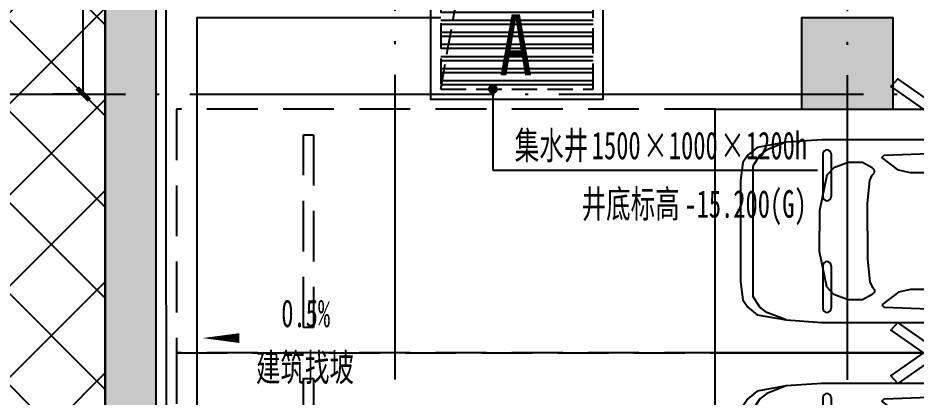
# Model space of a CAD drawing. Header units: millimetres. Extents: x 12325263 to 13848842, y -1463133 to 573208.
# Drawn here: x 12509618 to 12518453, y -1357971 to -1354237 of the extents above; entities that cross this region are included whole.
import ezdxf

# ---------------------------------------------------------------- set-up
doc = ezdxf.new("R2010")
doc.units = ezdxf.units.MM
doc.header["$LTSCALE"] = 1000
for name, pattern in [('DASH', [0.35, 0.25, -0.1]), ('DASHED2', [0.375, 0.25, -0.125]), ('DOTE', [2.4200000000000004, 2, -0.2, 0.02, -0.2]), ('地下室负三层平面图$0$-3F平面$0$$AUDIT_BAD_LTYPE2', [0])]:
    doc.linetypes.add(name, pattern=pattern)
for name, color, linetype in [('A-ANNO-DIMS', 83, 'Continuous'), ('A-WALL', 5, 'Continuous'), ('A-WALL-PATT', 8, 'Continuous'), ('AXIS', 3, 'Continuous'), ('DOTE', 16, 'DOTE'), ('G-合 -3F地下室墙柱$0$COLUMN', 6, 'Continuous'), ('J-集水井', 40, 'Continuous'), ('PUB_HATCH', 8, 'Continuous'), ('PUB_TEXT', 7, 'Continuous'), ('水沟+分水线', 133, 'Continuous'), ('酒店机动车位', 153, 'Continuous')]:
    doc.layers.add(name, color=color, linetype=linetype)
doc.styles.add('-黑体', font='simhei.ttf')
doc.styles.add('_TCH_DIM_T3', font='SIMPLEX.shx', dxfattribs={"width": 0.7058823529411765, "bigfont": 'GBCBIG.shx'})
doc.styles.add('YQ_DIM', font='SUPEROS.SHX', dxfattribs={"width": 0.8, "bigfont": 'HZDX.SHX'})
doc.styles.add('宋体', font='', dxfattribs={"width": 0.65})
doc.styles.add('黑体', font='simhei.ttf', dxfattribs={"width": 0.7})
doc.styles.get('宋体').set_extended_font_data('SimSun')
doc.dimstyles.new('_TCH_ARCH&&120', dxfattribs={"dimtxt": 306, "dimasz": 120, "dimexe": 300, "dimexo": 360, "dimgap": 147, "dimtad": 1, "dimdec": 0, "dimzin": 0, "dimdsep": 46, "dimtxsty": '_TCH_DIM_T3', "dimblk": 'ARCHTICK', "dimcen": 0.09, "dimclrt": 7, "dimazin": 2, "dimtfac": 1, "dimtdec": 0, "dimtix": 1, "dimtmove": 2, "dimatfit": 3, "dimfxl": 1, "dimfxlon": 1, "dimtolj": 1, "dimtzin": 0, "dimarcsym": 0})
doc.dimstyles.new('yq150', dxfattribs={"dimscale": 150, "dimtxt": 3, "dimasz": 1, "dimexe": 1.5, "dimexo": 2, "dimgap": 0.5, "dimtad": 1, "dimdec": 0, "dimdsep": 46, "dimtxsty": 'YQ_DIM', "dimblk": 'adgshgYQTICK', "dimcen": 0, "dimclrd": 256, "dimclre": 256, "dimclrt": 7, "dimadec": 1, "dimazin": 2, "dimtfac": 1, "dimtdec": 0, "dimtix": 1, "dimtmove": 2, "dimatfit": 2, "dimfxl": 1, "dimtolj": 1, "dimtzin": 0, "dimarcsym": 0})

# ---------------------------------------------------------------- blocks, each defined once
blk = doc.blocks.new('asdfsafd')
at = {"layer": 'PUB_HATCH'}
blk.add_hatch(color=256, dxfattribs=at).paths.add_polyline_path([(-69031.69874894805, 37303.18738701926), (-68531.69874894805, 37802.65989663824), (-68531.69874894807, 92192.00266491904), (-69031.69874894805, 92034.1553018583)])
at = {"layer": 'A-WALL'}
for p, q in [((-68531.69874894805, 37802.65989663824), (-68531.69874894807, 92192.00266491904)), ((-69031.69874894805, 37303.18738701926), (-69031.69874894805, 92034.1553018583))]:
    blk.add_line(p, q, dxfattribs=at)
blk = doc.blocks.new('adgshgYQTICK')
blk.add_line((-1, 1.110223024625157e-16), (1, 1.110223024625157e-16))
at = {"const_width": 0.4}
blk.add_lwpolyline([(0.5303300858899105, 0.5303300858899106), (-0.5303300858899106, -0.5303300858899105)], dxfattribs=at)
blk = doc.blocks.new('*D1280')
at = {"layer": 'AXIS', "lineweight": -2, "transparency": 16777216}
for p, q in [((112030.3979174611, 75721.50719012917), (109641.9365768245, 75302.12978831056)), ((110529.3620621388, 71549.05091846496), (109889.4872625533, 75193.30121671653)), ((112722.1544575621, 71781.77713791621), (110333.6931169256, 71362.3997360976))]:
    blk.add_line(p, q, dxfattribs=at)
at = {"layer": 'Defpoints', "color": 0, "transparency": 16777216}
for p in [(112325.8776714224, 75773.38893064471, -1.23021611475071e-06), (109863.5463922956, 75341.04109369722), (113017.6342115235, 71833.65887843176, -1.230319024205094e-06)]:
    blk.add_point(p, dxfattribs=at)
at = {"layer": 'AXIS', "lineweight": -2, "transparency": 16777216, "xscale": 150, "yscale": 150, "zscale": 150}
for p, rotation in [((109863.5463922956, 75341.04109369722), 99.95875075685646), ((110555.3029323966, 71401.31104148427), 279.9587507568565)]:
    blk.add_blockref('adgshgYQTICK', p, dxfattribs=dict(at, rotation=rotation))
at = {"layer": 'AXIS', "color": 7, "transparency": 16777216, "insert": (110504.9044163075, 73423.0578081063), "char_height": 450, "attachment_point": 5, "rotation": 279.9587507568565, "style": 'YQ_DIM'}
blk.add_mtext('\\A1;4000', dxfattribs=at)
blk = doc.blocks.new('A$C18591698')
at = {"linetype": 'DASHED2', "ltscale": 2}
for points in [[(0.02286618575453758, 2400.006429706002), (0.02286618575453758, 0.006429706001654267), (5300.022866185755, 0.006429706001654267), (5300.022866185755, 2400.006429706002)], [(1250.022866185755, 2150.006429706002), (1350.022866185755, 2150.006429706002), (1350.022866185755, 250.0064297060017), (1250.022866185755, 250.0064297060017)]]:
    blk.add_lwpolyline(points, close=True, dxfattribs=at)
blk = doc.blocks.new('A$C0F4A4D7E')
at = {"layer": 'J-集水井', "linetype": 'DASH'}
h = blk.add_hatch(dxfattribs=at)
h.set_pattern_fill('ANSI32', color=98, scale=25, angle=494.9999999990569, style=0)
h.set_pattern_definition([(179.9999999990568, (200.0015206933022, -200.0001142024994), (-1.959818973773508e-09, -119.0625), []), (179.9999999990568, (160.3140033483505, -160.3125967979431), (-1.959818973773508e-09, -119.0625), [])])
edge = h.paths.add_edge_path()
edge.add_line((0.0007604360580444336, 2.384185791015625e-07), (1499.999239683151, 2.384185791015625e-07))
edge.add_line((1499.999239683151, -1.192092895507812e-07), (1500.000000119209, 999.999885559082))
edge.add_line((1500, 999.999885559082), (0.001520633697509766, 999.9998856782913))
edge.add_line((0.001520752906799316, 999.9998859167099), (0.0007604360580444336, 1.192092895507812e-07))
at = {"layer": 'J-集水井', "color": 251, "linetype": 'Continuous'}
blk.add_lwpolyline([(1600.000000143424, 1099.999999872874), (-99.99999985098839, 1100.000000007916), (-100.0000002086163, -99.99999987287447), (1599.999999856576, -100.0000000079162)], close=True, dxfattribs=at)
at = {"layer": 'J-集水井', "linetype": 'DASH'}
blk.add_lwpolyline([(1500.000000119209, 999.9999998807907), (1.192092895507812e-07, 1000), (-1.788139343261719e-07, 1.192092895507812e-07), (1499.999999880791, 0)], close=True, dxfattribs=at)
blk.add_lwpolyline([(-1.788139343261719e-07, 1.192092895507812e-07), (151.355367064476, 847.2046052217484), (1500.000000119209, 999.9999998807907)], dxfattribs=at)
at = {"layer": 'J-集水井', "color": 7, "style": '-黑体', "width": 0.8}
blk.add_text('A', height=599.9999999999999, rotation=3.28932562657762e-06, dxfattribs=at).set_placement((575.4382190704346, 136.1278800964355))
blk = doc.blocks.new('asdfsfsdf')
at = {"color": 253, "linetype": '地下室负三层平面图$0$-3F平面$0$$AUDIT_BAD_LTYPE2', "transparency": 33554559, "extrusion": (0.0004477907748714072, 3.529959095306893e-16, 0.999999899741706)}
for p, q in [((-499.9999510645866, -141.1764707579277, 0.2238953878532797), (-724.9999280292541, -211.764705659356, 0.3246483119859617)), ((-168.7499837987125, -110.000000001397, 0.07556469346370548), (-499.9999510645866, -141.1764707579277, 0.2238953878532797)), ((168.7499823644757, -109.9999999995343, -0.07556469305539444), (-168.7499837987125, -110.000000001397, 0.07556469346370548)), ((168.7499823644757, -109.9999999995343, -0.07556469305539444), (499.999950107187, -141.1764707579277, -0.2238953876585836)), ((499.999950107187, -141.1764707579277, -0.2238953876585836), (724.9999261181802, -211.7647058977745, -0.3246483115967724)), ((-724.9999280292541, -211.764705659356, 0.3246483119859617), (-824.9999170508236, -329.4117646231316, 0.3694273889297957)), ((-349.9999665804207, -258.8235292448662, 0.1567267717199455), (-574.9999421145767, -1317.647058726754, 0.2574796953287081)), ((349.9999641925097, -258.8235292430036, -0.1567267711171998), (574.9999411571771, -1317.647058724891, -0.2574796952492556)), ((724.9999261181802, -211.7647058977745, -0.3246483115967724), (824.9999175239354, -329.4117646231316, -0.3694273894917245)), ((-824.9999170508236, -329.4117646231316, 0.3694273889297957), (-874.99991251342, -447.0588235869072, 0.3918169277702976)), ((824.9999175239354, -329.4117646231316, -0.3694273894917245), (874.9999125096947, -447.0588235869072, -0.3918169281189517)), ((-574.9999425914139, -1411.764705897775, 0.2574796953093296), (-674.9999320898205, -1458.823529244866, 0.3022587728158986)), ((-274.9999726694077, -1364.705882550683, 0.1231424633135522), (-574.9999425914139, -1411.764705897775, 0.2574796953093296)), ((2.365559339523315e-07, -1341.176470519509), (-274.9999726694077, -1364.705882550683, 0.1231424633135522)), ((2.365559339523315e-07, -1341.176470519509), (274.9999717120081, -1364.705882312264, -0.1231424628849248)), ((274.9999717120081, -1364.705882312264, -0.1231424628849248), (574.9999416340142, -1411.764705897775, -0.2574796953464441)), ((574.9999416340142, -1411.764705897775, -0.2574796953464441), (674.9999316073954, -1458.823529481422, -0.3022587727170486)), ((-674.9999320898205, -1458.823529244866, 0.3022587728158986), (-749.9999260008335, -1552.941176654305, 0.3358430815717435)), ((674.9999316073954, -1458.823529481422, -0.3022587727170486), (749.9999240897596, -1552.941176414024, -0.3358430809488905)), ((-749.9999260008335, -1552.941176654305, 0.3358430815717435), (-524.9999480806291, -1952.941176654305, 0.2350901571286059)), ((749.9999240897596, -1552.941176414024, -0.3358430809488905), (524.9999452158809, -1952.941176415887, -0.2350901560785282)), ((-774.9999220632017, -2517.647058726754, 0.3470378507689607), (-774.9999220632017, -1670.588235379662, 0.3470378503031141)), ((-774.9999220632017, -1670.588235379662, 0.3470378503031141), (-574.9999421145767, -2023.529411557596, 0.257479695328853)), ((774.9999230131507, -1670.588235379662, -0.3470378509613082), (574.9999421108514, -2023.529411794152, -0.2574796950939764)), ((774.9999225363135, -2517.64705896331, -0.3470378506309664), (774.9999230131507, -1670.588235379662, -0.3470378509613082)), ((-524.9999480806291, -1952.941176654305, 0.2350901571286059), (-424.9999581072479, -1905.882352830376, 0.1903110794088359)), ((-424.9999581072479, -1905.882352830376, 0.1903110794088359), (-274.9999731462449, -1882.35294127604, 0.1231424632944275)), ((-274.9999731462449, -1882.35294127604, 0.1231424632944275), (2.365559339523315e-07, -1858.823529244866)), ((274.9999717120081, -1882.352941035759, -0.1231424628847421), (2.365559339523315e-07, -1858.823529244866)), ((424.999956196174, -1905.882352830376, -0.1903110785527894), (274.9999717120081, -1882.352941035759, -0.1231424628847421)), ((524.9999452158809, -1952.941176415887, -0.2350901560785282), (424.999956196174, -1905.882352830376, -0.1903110785527894)), ((-574.9999421145767, -2023.529411557596, 0.257479695328853), (-574.9999421145767, -2611.764705659356, 0.2574796952125222)), ((574.9999421108514, -2023.529411794152, -0.2574796950939764), (574.9999411571771, -2611.764705897775, -0.2574796951324972)), ((-574.9999421145767, -2611.764705659356, 0.2574796952125222), (-774.9999220632017, -2517.647058726754, 0.3470378507689607)), ((574.9999411571771, -2611.764705897775, -0.2574796951324972), (774.9999225363135, -2517.64705896331, -0.3470378506309664)), ((-774.9999215863645, -2611.764705899637, 0.3470378500898093), (-574.9999416377395, -2682.35294127604, 0.2574796952319682)), ((-749.9999255239964, -3388.235294345301, 0.3358430813588681), (-774.9999215863645, -2611.764705899637, 0.3470378500898093)), ((774.9999225363135, -2611.764705659356, -0.3470378507473485), (574.9999416340142, -2682.35294127604, -0.2574796952294666)), ((749.9999245665967, -3388.235294343438, -0.3358430809290396), (774.9999225363135, -2611.764705659356, -0.3470378507473485)), ((-574.9999416377395, -2682.35294127604, 0.2574796952319682), (-574.9999421145767, -3129.41176486155, 0.257479695562074)), ((574.9999416340142, -2682.35294127604, -0.2574796952294666), (574.9999416340142, -3129.411764621269, -0.2574796948800628)), ((-574.9999421145767, -3129.41176486155, 0.257479695562074), (-599.9999405629933, -3247.058823586907, 0.2686744650115782)), ((574.9999416340142, -3129.411764621269, -0.2574796948800628), (599.9999391268939, -3247.058823586907, -0.2686744647175814)), ((-599.9999405629933, -3247.058823586907, 0.2686744650115782), (-724.9999270755798, -3411.764705897775, 0.324648311792771)), ((599.9999391268939, -3247.058823586907, -0.2686744647175814), (724.9999275486916, -3411.764705897775, -0.3246483115377303)), ((-724.9999270755798, -3411.764705897775, 0.324648311792771), (-749.9999255239964, -3388.235294345301, 0.3358430813588681)), ((724.9999275486916, -3411.764705897775, -0.3246483115377303), (749.9999245665967, -3388.235294343438, -0.3358430809290396)), ((-624.9999380558729, -3505.882353068795, 0.2798692348493339), (-674.9999320898205, -3599.999999762978, 0.3022587729329561)), ((-599.9999405629933, -3482.352941274177, 0.2686744655939557), (-624.9999380558729, -3505.882353068795, 0.2798692348493339)), ((-574.9999421145767, -3482.35294127604, 0.2574796953293679), (-599.9999405629933, -3482.352941274177, 0.2686744655939557)), ((-549.9999470058829, -3505.882352830376, 0.2462849269087827), (-574.9999421145767, -3482.35294127604, 0.2574796953293679)), ((-499.9999496340752, -3529.41176486155, 0.2238953872139153), (-549.9999470058829, -3505.882352830376, 0.2462849269087827)), ((-274.9999731462449, -3552.941176415887, 0.1231424632950173), (-499.9999496340752, -3529.41176486155, 0.2238953872139153)), ((274.9999726656824, -3552.941176415887, -0.1231424630783778), (499.999950107187, -3529.41176486155, -0.2238953881230394)), ((499.999950107187, -3529.41176486155, -0.2238953881230394), (549.9999441411346, -3505.882352830376, -0.2462849258573907)), ((549.9999441411346, -3505.882352830376, -0.2462849258573907), (574.9999416340142, -3482.35294127604, -0.2574796952294021)), ((574.9999416340142, -3482.35294127604, -0.2574796952294021), (599.9999391268939, -3482.352941274177, -0.2686744647174983)), ((599.9999391268939, -3482.352941274177, -0.2686744647174983), (624.9999351911247, -3505.882352830376, -0.2798692334487053)), ((624.9999351911247, -3505.882352830376, -0.2798692334487053), (674.9999311305583, -3600.000000001397, -0.3022587726192891)), ((-674.9999320898205, -3599.999999762978, 0.3022587729329561), (-674.9999320898205, -3741.17647075979, 0.3022587729329017)), ((7.133930921554565e-07, -3552.941176654305), (-274.9999731462449, -3552.941176415887, 0.1231424632950173)), ((7.133930921554565e-07, -3552.941176654305), (274.9999726656824, -3552.941176415887, -0.1231424630783778)), ((674.9999311305583, -3600.000000001397, -0.3022587726192891), (674.9999316073954, -3741.176470281091, -0.3022587730655932)), ((-674.9999320898205, -3741.17647075979, 0.3022587729329017), (-624.9999380558729, -3882.352941037621, 0.2798692345000124)), ((674.9999316073954, -3741.176470281091, -0.3022587730655932), (624.9999351911247, -3882.352941037621, -0.2798692334484588)), ((-624.9999380558729, -3882.352941037621, 0.2798692345000124), (-549.9999460522085, -3952.941176414024, 0.2462849269474509)), ((624.9999351911247, -3882.352941037621, -0.2798692334484588), (549.9999450948089, -3952.941176654305, -0.2462849259351472)), ((-549.9999460522085, -3952.941176414024, 0.2462849269474509), (-199.9999792352319, -4023.529411794152, 0.08955815500490981)), ((549.9999450948089, -3952.941176654305, -0.2462849259351472), (199.9999801851809, -4023.529411553871, -0.08955815519579101)), ((-199.9999792352319, -4023.529411794152, 0.08955815500490981), (2.365559339523315e-07, -4023.529411553871)), ((199.9999801851809, -4023.529411553871, -0.08955815519579101), (2.365559339523315e-07, -4023.529411553871)), ((-874.9999120365828, -4352.941176656168, 0.3918169277909837), (-799.9999205116183, -4541.176470521372, 0.3582326202192607)), ((874.9999125096947, -4352.941176414024, -0.3918169282337609), (799.9999190755188, -4541.176470757928, -0.3582326193421601)), ((-799.9999205116183, -4541.176470521372, 0.3582326202192607), (-749.9999260008335, -4611.764706136193, 0.3358430813398884)), ((799.9999190755188, -4541.176470757928, -0.3582326193421601), (749.9999240897596, -4611.764706136193, -0.3358430808314997)), ((-749.9999260008335, -4611.764706136193, 0.3358430813398884), (-641.2499364260584, -4680.000000241678, 0.2871458345919543)), ((641.249935945496, -4680.000000001397, -0.2871458343748414), (-641.2499364260584, -4680.000000241678, 0.2871458345919543)), ((749.9999240897596, -4611.764706136193, -0.3358430808314997), (641.249935945496, -4680.000000001397, -0.2871458343748414))]:
    blk.add_line(p, q, dxfattribs=at)
for points in [[(-474.9999997620226, -23.52941179275513), (-149.9999997613286, -7.049211745248385e-29), (149.9999997613286, 7.049211745248385e-29), (474.9999992851854, -23.52941203117371), (724.9999997609804, -94.11764716915788), (799.9999992858793, -141.1764707565308), (875.0000002394273, -258.8235292453319), (899.9999983314156, -823.5294117927554), (899.99999928509, -4000.000000238419), (875.0000002394273, -4352.941176414491), (824.9999992870789, -4635.294117448852), (750.0000002408798, -4729.411765098573), (674.9999992854691, -4776.470588445664), (500.0000002381968, -4800.000000000001), (-500.000000715034, -4800.000000000001), (-674.9999997604438, -4776.470588210971), (-750.0000007158543, -4729.411765098573), (-825.0000007175906, -4635.294117927552), (-874.9999997607275, -4352.941176654772), (-900.0000007137389, -4000.000000238419), (-900.0000007156016, -823.5294117927554), (-874.999999285753, -258.8235297203065), (-800.0000007145284, -141.1764707602561), (-724.9999997591177, -94.11764669418336)], [(-981.91520381036, -1513.230591773987), (-1500.00000071459, -2253.132360218093), (-1425.335413217106, -2320.844957351685), (-900.0000007156016, -1570.588235139847)]]:
    blk.add_lwpolyline(points, close=True, dxfattribs=at)
for points, elevation in [([(981.915204765897, -1513.230591773987), (1499.999998807242, -2253.132359979675), (1425.335412263431, -2320.844957351685), (899.9999988082526, -1570.588235378266)], 1.176665431756874e-10), ([(-900.0000007156016, -2570.588235378266), (-981.9152042871972, -2513.230591535569), (-1500.00000071459, -3253.132359743119), (-1425.335413217105, -3320.844957351685)], -1.149049744242348e-10), ([(981.915204765897, -2513.230591773987), (1499.99999785543, -3253.132359743119), (1425.335412265294, -3320.844957351685), (899.9999992850899, -2570.588235378266)], 1.171056029924955e-10)]:
    blk.add_lwpolyline(points, close=True, dxfattribs=dict(at, elevation=elevation))
blk = doc.blocks.new('车位')
h = blk.add_hatch()
h.set_pattern_fill('ANSI31', color=256, scale=999.9999999999999, angle=-2.394345736421314e-08)
h.set_pattern_definition([(44.99999997605653, (-2400.000001788139, -5299.987687110901), (-1122.532014664547, 1122.532015602742), [])])
h.paths.add_polyline_path([(1879.999998450279, -3854.664422988892), (1879.999998569489, -3694.664422988892), (1719.999998450279, -3694.664423465729), (1559.999998569489, -3694.664422988892), (1559.999998569489, -3854.664422988892, 0.9898630017247371)])
for p, q in [((860.0160205308348, -1059.999999538064), (440.0000015441328, -1059.999999726191)), ((1960.220432037488, -1060.000607967377), (1539.99999868311, -1060.000607678667)), ((399.9999972712249, -1099.999999266118), (399.9999972712249, -1099.999999266118)), ((860.0160163957626, -1139.999999061227), (439.9999974090606, -1139.999999249354)), ((1499.999997032806, -1100.000607695431), (1499.999997032806, -1100.000607695431)), ((1959.999996932223, -1140), (1539.779563577846, -1140.000000188127)), ((1999.999996913597, -1099.999999981374), (1999.999996913597, -1099.999999981374)), ((1879.999998569489, -3694.664422988892), (1719.999998450279, -3694.664423465729)), ((1879.999998450279, -3854.664422988892), (1879.999998569489, -3694.664422988892))]:
    blk.add_line(p, q)
for points in [[(2399.999996781349, -5300.000001430511), (-2.741813659667969e-06, -5299.999999046326), (0, 0), (2399.999999880791, -9.5367431640625e-07)], [(289.9999990463257, -2468.601806640625), (2109.999998927116, -2468.601807117462), (2109.99999833107, -4269.228533267975), (289.9999980926514, -4269.228532314301)]]:
    blk.add_lwpolyline(points, close=True)
at = {"const_width": 39.99999999999999}
blk.add_lwpolyline([(519.9999985694885, -3813.032121181488), (519.9999986886978, -3590.069902896881, -1), (819.9999984502792, -3590.069902420044), (819.9999982118607, -4010.994340896606, 1), (1119.999998450279, -4010.994340896606), (1119.999998569489, -3590.069902896881, -1), (1419.999998569489, -3590.069902896881), (1419.999998211861, -4010.994341373444, 1), (1719.999998450279, -4010.994341373444), (1719.999998211861, -3963.042503356934)], format="xyb", dxfattribs=at)
at = {"const_width": 30}
for points in [[(1639.999998211861, -3694.664422988892), (1639.99999833107, -3534.203485965729)], [(1799.999998688698, -3694.664422988892), (1799.999998450279, -3534.203485488892)], [(1719.999998450279, -3694.664423465729), (1719.99999833107, -3599.861834049225)]]:
    blk.add_lwpolyline(points, dxfattribs=at)
blk.add_lwpolyline([(1879.99999833107, -3851.403974533081, -1), (1559.999998569489, -3854.664422988892), (1559.999998569489, -3694.664422988892), (1719.999998450279, -3694.664423465729)], format="xyb")
for centre, radius, start, end in [((439.999996913597, -1099.999998772517), 39.99999999999999, 90, 180), ((859.9999972712249, -1100.000002399087), 39.99999999999998, 0, 90), ((1539.999996555969, -1100.000607678667), 39.99999999999999, 90, 180), ((1959.999997390434, -1100.000000476837), 39.99999999999999, 0, 90), ((1959.999996913597, -1100.0006108284), 39.99999999999998, 0, 90), ((439.999996913597, -1099.999998772517), 39.99999999999999, 180, 270), ((859.9999972712249, -1100.000002399087), 39.99999999999998, 270, 0), ((1539.999996555969, -1100.000607678667), 39.99999999999999, 180, 270), ((1959.999997390434, -1100.000000476837), 39.99999999999999, 270, 0), ((1959.999996913597, -1100.0006108284), 39.99999999999998, 270, 0)]:
    blk.add_arc(centre, radius, start, end)
at = {"xscale": -1, "rotation": 180}
blk.add_blockref('asdfsfsdf', (1200.000000184402, -5050.000001905253), dxfattribs=at)
at = {"insert": (661.5946944952011, -2614.821184158325), "char_height": 349.9999999999999, "attachment_point": 1, "rotation": 359.99999997605653, "style": '黑体'}
blk.add_mtext_dynamic_manual_height_columns('充电位', width=1328.110077857971, gutter_width=1750, heights=[0], dxfattribs=at)
blk = doc.blocks.new('_FZH')
blk.add_lwpolyline([(-0.5, -0.5), (0.5, -0.5), (0.5, 0.5), (-0.5, 0.5)], close=True)
at = {"layer": 'PUB_HATCH'}
blk.add_solid([(-0.5, -0.5), (0.5, -0.5), (-0.5, 0.5), (0.5, 0.5)], dxfattribs=at)
blk = doc.blocks.new('asdggG-合 -3F地下室墙柱')
at = {"layer": 'G-合 -3F地下室墙柱$0$COLUMN', "color": 2, "xscale": 900.0000000659264, "yscale": 900.0000020664647, "zscale": 900.0000020664647, "rotation": 9.958774159670197}
blk.add_blockref('_FZH', (711564174.8396938, 2542212101.847633), dxfattribs=at)
blk = doc.blocks.new('_ArchTick')
at = {"color": 0, "linetype": 'ByBlock', "const_width": 0.4}
blk.add_lwpolyline([(-0.5, -0.5), (0.5, 0.5)], dxfattribs=at)
blk = doc.blocks.new('*D3385')
at = {"layer": 'A-ANNO-DIMS', "color": 0, "lineweight": -2, "transparency": 16777216}
for p, q in [((12510260.99998323, -1351986.785733214), (12509959.99998323, -1351986.785733214)), ((12510259.99998323, -1354986.785735486), (12510259.99998323, -1351986.785733214)), ((12510260.99998323, -1354986.785735486), (12509959.99998323, -1354986.785735486))]:
    blk.add_line(p, q, dxfattribs=at)
at = {"layer": 'Defpoints', "color": 0, "transparency": 16777216}
for p in [(12510259.99998323, -1351986.785733214), (12510977.20605767, -1351986.785733214), (12510977.20602705, -1354986.785735486)]:
    blk.add_point(p, dxfattribs=at)
at = {"layer": 'A-ANNO-DIMS', "color": 0, "lineweight": -2, "transparency": 16777216, "xscale": 120, "yscale": 120, "zscale": 120}
for p, rotation in [((12510259.99998323, -1351986.785733214), 90), ((12510259.99998323, -1354986.785735486), 270)]:
    blk.add_blockref('_ArchTick', p, dxfattribs=dict(at, rotation=rotation))
at = {"layer": 'A-ANNO-DIMS', "color": 7, "transparency": 16777216, "insert": (12509959.99998323, -1353486.785734348), "char_height": 306, "attachment_point": 5, "rotation": 90, "style": '_TCH_DIM_T3'}
blk.add_mtext('\\A1;3000', dxfattribs=at)
blk = doc.blocks.new('A$C29311F2C')
at = {"layer": 'DOTE', "linetype": 'DOTE', "ltscale": 1.5}
for p, q in [((122307.7661550175, 66921.8118242725, -9.752193297864804e-09), (115116.5865487512, 107877.415165421, -8.99188891136642e-09)), ((117924.0041510593, 66156.85904368956, -1.106264999411998e-08), (110733.6368647274, 107107.8360161748, -1.03024552154649e-08)), ((111245.4475268554, 71522.48992195993, -1.1526429030821e-08), (150839.7345604096, 78474.64313503064))]:
    blk.add_line(p, q, dxfattribs=at)
at = {"layer": 'AXIS'}
dim = blk.add_aligned_dim(p1=(113017.6342115235, 71833.65887843177), p2=(112325.8776714224, 75773.38893064472), distance=2499.9999960558785, dimstyle='yq150', dxfattribs=at)
dim.commit()
dim.dimension.update_dxf_attribs({"geometry": '*D1280', "text_midpoint": (110504.9044163075, 73423.0578081063, 1.230900425434737e-06)})

msp = doc.modelspace()

# ---------------------------------------------------------------- hatches: boundary and pattern name
at = {"layer": 'A-WALL-PATT'}
h = msp.add_hatch(dxfattribs=at)
h.set_pattern_fill('ANSI37', color=252, scale=400)
h.set_pattern_definition([(45, (0, 0), (-449.0128060534576, 449.0128060534577), []), (135, (0, 0), (-449.0128060534577, -449.0128060534576), [])])
h.paths.add_polyline_path([(12504241.55586849, -1283957.969702356), (12637591.55586849, -1283957.969702356), (12637591.55586849, -1405607.969702357), (12504241.55586849, -1405607.969702357)])
h.paths.add_polyline_path([(12536667.44397216, -1284257.519106785), (12508912.19756728, -1303721.738868847), (12510476.64282127, -1305952.577048315), (12510476.64282127, -1360683.544963154), (12523697.00987751, -1360697.49956174), (12523657.22736275, -1398386.82786861), (12613949.47046454, -1398386.680534865), (12628138.60885084, -1317575.91585782), (12611264.04117262, -1314612.999011876), (12574996.82054267, -1314612.957628954), (12574997.80363845, -1307236.807132755), (12568296.80851373, -1307236.814778964), (12568296.81176471, -1310085.914022335), (12554779.15267792, -1310084.112384246)], flags=16)

# ---------------------------------------------------------------- linework, layer by layer
at = {"layer": 'A-WALL-PATT', "color": 252}
msp.add_lwpolyline([(12536667.44397216, -1284257.519106785), (12508912.19756728, -1303721.738868847), (12510476.64282127, -1305952.577048315), (12510476.64282127, -1360683.544963154), (12523697.00987751, -1360697.49956174), (12523657.22736275, -1398386.82786861), (12613949.47046454, -1398386.680534865), (12628138.60885084, -1317575.91585782), (12611264.04117262, -1314612.999011876), (12574996.82054267, -1314612.957628954), (12574997.80363845, -1307236.807132755), (12568296.80851373, -1307236.814778964), (12568296.81176471, -1310085.914022335), (12554779.15267792, -1310084.112384246)], close=True, dxfattribs=at)
at = {"layer": 'AXIS'}
for p, q in [((12514290, -1354936.76434912), (12514290, -1355736.764349121)), ((12514290, -1355736.764349121), (12517482.98387449, -1355736.764349121))]:
    msp.add_line(p, q, dxfattribs=at)
at = {"layer": 'AXIS', "const_width": 48}
msp.add_lwpolyline([(12514290, -1354912.76434912, 1), (12514290, -1354960.76434912, 1)], format="xyb", close=True, dxfattribs=at)
at = {"layer": '水沟+分水线'}
msp.add_lwpolyline([(12513776.64471871, -1354236.764369646), (12511378.72355899, -1354236.764368353), (12511378.72355899, -1360184.338535749), (12511078.72355899, -1360184.338532836), (12511076.82104642, -1353936.76440219), (12513776.6447188, -1353936.764430243)], dxfattribs=at)
msp.add_lwpolyline([(12513470, -1357390.000007506, 0, 0, 0), (12511434.1505729, -1357390.000007506, 0, 96.00000000000001, 0), (12511794.1505729, -1357390.000007506, 0, 0, 0)], format="xyseb", dxfattribs=at)

# ---------------------------------------------------------------- block references
for name, p, rotation in [('asdggG-合 -3F地下室墙柱', (-1127969968.402404, -2382206141.04408), 350.0413192028868), ('A$C29311F2C', (12385739.22775732, -1406192.920033182), 350.0412492537989)]:
    msp.add_blockref(name, p, dxfattribs=dict(rotation=rotation))
for name, p in [('asdfsafd', (12579508.34157021, -1397986.732350173)), ('A$C18591698', (12511176.78766817, -1357536.792180146)), ('A$C18591698', (12511176.78766676, -1359936.792179669))]:
    msp.add_blockref(name, p)
msp.add_blockref('A$C0F4A4D7E', (12513776.64471868, -1354936.76434912), dxfattribs=at)
at = {"layer": '酒店机动车位', "rotation": 90}
for p in [(12516476.81088262, -1357536.785747222), (12516476.81088122, -1359936.785746745)]:
    msp.add_blockref('车位', p, dxfattribs=at)

# ---------------------------------------------------------------- texts
at = {"layer": 'PUB_TEXT', "style": '宋体', "width": 0.65}
for s, p in [('集水井', (12514504.78134285, -1355628.764349121)), ('1500', (12515263.05982386, -1355628.764349121)), ('1000', (12516021.33830487, -1355628.764349121)), ('1200h', (12516779.61678589, -1355628.764349121)), ('×', (12515768.5788112, -1355628.764349121)), ('×', (12516526.85729221, -1355628.764349121)), ('井底标高', (12515163.33830487, -1356204.764349121)), ('-15.200(G)', (12516174.37627956, -1356204.764349121)), ('0.5%', (12512208.20186873, -1357282.000007506)), ('建筑找坡', (12511958.89807126, -1357815.468361937))]:
    msp.add_text(s, height=271.8987341772152, dxfattribs=at).set_placement(p)

# ---------------------------------------------------------------- dimensions: what is measured, and where the dimension line sits
at = {"layer": 'A-ANNO-DIMS'}
dim = msp.add_aligned_dim(p1=(12510977.20602705, -1354986.785735486), p2=(12510977.20605767, -1351986.785733214), distance=717.206074438989, dimstyle='_TCH_ARCH&&120', dxfattribs=at)
dim.commit()
dim.dimension.update_dxf_attribs({"geometry": '*D3385', "text_midpoint": (12509959.99998323, -1353486.785734348)})

doc.saveas('drawing.dxf')
